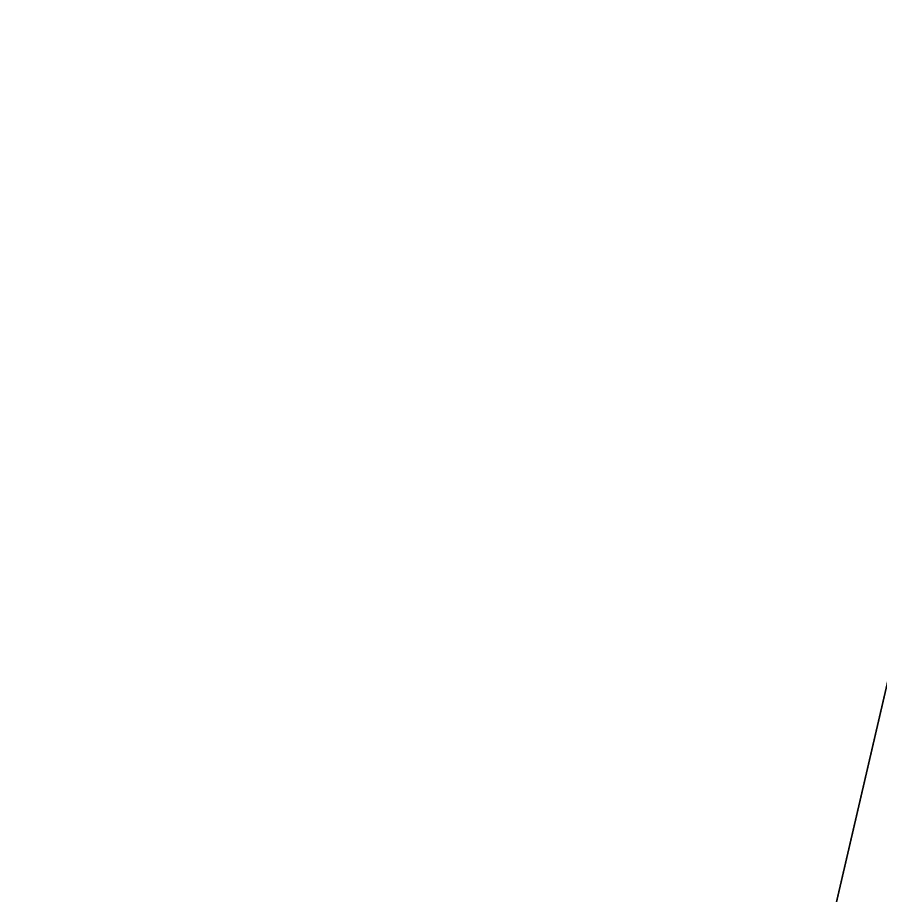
# Model space of a CAD drawing. Header units: metres. Extents: x 3897055 to 3898291, y -5462367 to -5461157.
# Drawn here: x 3897483.5 to 3897746, y -5461424.4 to -5461157.4 of the extents above; entities that cross this region are included whole.
import ezdxf

# ---------------------------------------------------------------- set-up
doc = ezdxf.new("R2010")
doc.units = ezdxf.units.M
doc.linetypes.add('RC-SOLID', pattern=[1, 1])
doc.layers.get('0').update_dxf_attribs({"color": 211})
doc.layers.add('JBTFE_ANNOTATIONS_TVDSECTION', color=7, linetype='Continuous')
doc.layers.add('JBTOB_KO_SPO', color=2, linetype='Continuous', true_color=0xffff00)

# ---------------------------------------------------------------- blocks, each defined once
blk = doc.blocks.new('*Z164', base_point=(3897661.26, -5461761.94))
at = {"color": 5, "linetype": 'RC-SOLID', "ltscale": 5, "true_color": 0x0000ff, "transparency": 33554687, "const_width": 0.5, "flags": 128}
for points in [[(3897740.03, -5461394.68), (3897781.31, -5461217.09)], [(3897705.69, -5461542.43), (3897740.03, -5461394.68)]]:
    blk.add_lwpolyline(points, dxfattribs=at)

msp = doc.modelspace()

# ---------------------------------------------------------------- linework, layer by layer
at = {"layer": 'JBTOB_KO_SPO', "flags": 128}
msp.add_lwpolyline([(3897483.52, -5462354.19), (3897483.72, -5462353.79, 0.000161), (3897487.66, -5462345.98, 0.000483), (3897491.6, -5462338.16, 0.000804), (3897495.51, -5462330.33, 0.001126), (3897499.39, -5462322.49, 0.001448), (3897503.23, -5462314.63, 0.001769), (3897507.02, -5462306.75, 0.002091), (3897510.75, -5462298.83, 0.002413), (3897514.41, -5462290.88, 0.039252), (3897559.86, -5462165.62, 0.002413), (3897562.14, -5462157.17, 0.002091), (3897564.36, -5462148.71, 0.001769), (3897566.5, -5462140.23, 0.001448), (3897568.6, -5462131.73, 0.001126), (3897570.64, -5462123.22, 0.000804), (3897572.66, -5462114.71, 0.000483), (3897574.65, -5462106.19, 0.000161), (3897576.64, -5462097.67), (3897795.18, -5461157.42)], format="xyb", dxfattribs=at)

# ---------------------------------------------------------------- block references
at = {"layer": 'JBTFE_ANNOTATIONS_TVDSECTION'}
msp.add_blockref('*Z164', (3897661.26, -5461761.94), dxfattribs=at)

doc.saveas('drawing.dxf')
